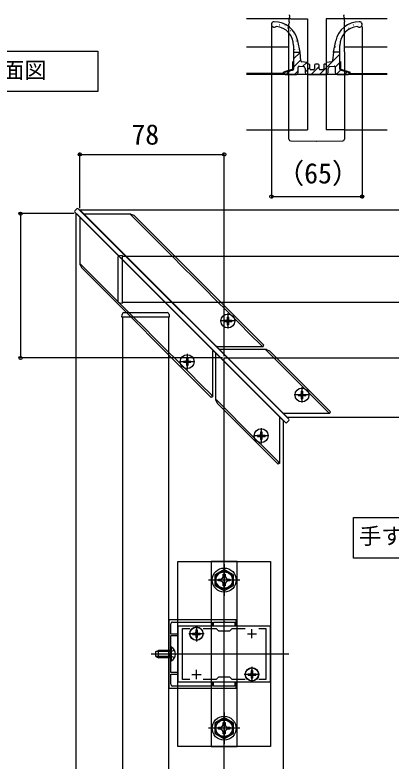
# Model space of a CAD drawing. Units: millimetres, scale not verified. Extents: x -875 to 875, y -1299 to 1291.
# Drawn here: x -36.1 to 167.2, y -919.2 to -516 of the extents above; entities that cross this region are included whole.
import ezdxf
from ezdxf.enums import TextEntityAlignment as Align

# ---------------------------------------------------------------- set-up
doc = ezdxf.new("R2010")
doc.units = ezdxf.units.MM
doc.header["$LTSCALE"] = 8
for name, color, linetype in [('0-1_USER1', 3, 'Continuous'), ('0-2_YKK_11', 7, 'Continuous'), ('0-3_YKK_12', 2, 'Continuous'), ('0-4_YKK_13', 4, 'Continuous'), ('0-5_YKK_D', 6, 'Continuous'), ('0-7_YSS_K', 3, 'Continuous')]:
    doc.layers.add(name, color=color, linetype=linetype)
doc.styles.add('ＭＳ ゴシック', font='')
doc.styles.get('ＭＳ ゴシック').set_extended_font_data('MS Gothic')

msp = doc.modelspace()

# ---------------------------------------------------------------- linework, layer by layer
at = {"layer": '0-1_USER1'}
for points in [[(-81.266, -549.534), (-81.266, -535.534), (8.784, -535.534), (8.784, -557.417), (-81.266, -557.417)], [(146.773, -801.611), (146.773, -787.611), (287.395, -787.611), (287.395, -809.494), (146.773, -809.494)]]:
    msp.add_lwpolyline(points, close=True, dxfattribs=at)
at = {"layer": '0-2_YKK_11'}
for p, q in [((59.5, -850.347), (64.5, -850.347)), ((62, -852.847), (62, -847.847)), ((89.5, -850.347), (94.5, -850.347)), ((92, -852.847), (92, -847.847)), ((62, -874.847), (62, -869.847)), ((92, -874.847), (92, -869.847)), ((59.5, -872.347), (64.5, -872.347)), ((89.5, -872.347), (94.5, -872.347))]:
    msp.add_line(p, q, dxfattribs=at)
for points in [[(47, -842.847), (47, -879.847), (83.5, -879.847), (83.5, -876.647), (82.7, -876.647), (82.7, -878.647), (77.458, -878.647), (77.275, -878.767), (76.725, -878.767), (76.542, -878.647), (71.3, -878.647), (71.3, -876.647), (70.5, -876.647), (70.5, -878.647), (49.1, -878.647)], [(49.1, -844.047), (70.5, -844.047), (70.5, -846.047), (71.3, -846.047), (71.3, -844.047), (76.542, -844.047), (76.725, -843.927), (77.275, -843.927), (77.458, -844.047), (82.7, -844.047), (82.7, -846.047), (83.5, -846.047), (83.5, -842.847), (47, -842.847)], [(48.1, -877.647), (48.1, -872.147), (52, -872.147), (52, -871.347), (48.1, -871.347), (48.1, -861.805), (47.98, -861.622), (47.98, -861.072), (48.1, -860.889), (48.1, -851.347), (52, -851.347), (52, -850.547), (48.1, -850.547), (48.1, -845.047)], [(58.367, -875.147), (54.5, -875.147), (54.5, -847.547), (58.367, -847.547)], [(65.633, -847.547), (72.7, -847.547), (74, -848.847), (80, -848.847), (81.3, -847.547), (88.367, -847.547)], [(95.633, -847.547), (99.5, -847.547), (99.5, -875.147), (95.633, -875.147)], [(88.367, -875.147), (81.3, -875.147), (80, -873.847), (74, -873.847), (72.7, -875.147), (65.633, -875.147)]]:
    msp.add_lwpolyline(points, dxfattribs=at)
msp.add_lwpolyline([(52, -876.347), (102, -876.347), (102, -846.347), (52, -846.347)], close=True, dxfattribs=at)
for centre, start, end in [((49.1, -845.047), 90.00001, 179.99999), ((49.1, -877.647), 180.00001, 269.99999)]:
    msp.add_arc(centre, 1, start, end, dxfattribs=at)
at = {"layer": '0-3_YKK_12'}
for p, q in [((112.911, -518.132), (89, -518.132)), ((112.911, -518.132), (122, -518.132)), ((122, -518.132), (122, -578.132)), ((132, -518.132), (132, -578.132)), ((141.089, -518.132), (132, -518.132)), ((165, -518.132), (141.089, -518.132)), ((89, -533.132), (112.116, -533.132)), ((141.884, -533.132), (165, -533.132)), ((89, -578.132), (112, -578.132)), ((112, -578.132), (122, -578.132)), ((142, -578.132), (132, -578.132)), ((142, -578.132), (165, -578.132)), ((-3, -1096.347), (-3, -623.347)), ((-3, -623.347), (109, -735.347)), ((-1, -621.347), (111, -733.347)), ((109, -1096.347), (109, -735.347)), ((112, -861.347), (42, -861.347))]:
    msp.add_line(p, q, dxfattribs=at)
for points in [[(-1, -621.347), (462, -621.347), (474.5, -621.347)], [(111, -733.347), (462, -733.347), (474.5, -733.347)]]:
    msp.add_lwpolyline(points, dxfattribs=at)
for points in [[(22, -646.347), (472, -646.347), (472, -671.347), (22, -671.347)], [(47, -679.347), (22, -679.347), (22, -1076.347), (47, -1076.347)]]:
    msp.add_lwpolyline(points, close=True, dxfattribs=at)
at = {"layer": '0-4_YKK_13'}
for p, q in [((105.168, -519.957), (105.218, -519.957)), ((112.07, -519.762), (112, -520.909)), ((112.282, -516.297), (112.212, -517.44)), ((141.788, -517.44), (141.718, -516.297)), ((142, -520.909), (141.93, -519.762)), ((147.728, -519.957), (147.778, -519.957)), ((150.768, -519.957), (150.818, -519.957)), ((103.491, -522.085), (103.501, -522.082)), ((103.743, -521.332), (103.793, -521.332)), ((106.611, -520.981), (106.621, -520.977)), ((106.783, -521.332), (106.833, -521.332)), ((108.208, -522.947), (108.258, -522.947)), ((109.823, -521.332), (109.873, -521.332)), ((110.001, -522.621), (110.01, -522.618)), ((110.292, -522.098), (110.375, -522.043)), ((111.248, -522.947), (111.298, -522.947)), ((112, -535.903), (112, -520.909)), ((113.767, -524.129), (113.776, -524.125)), ((141.648, -522.947), (141.698, -522.947)), ((141.948, -522.672), (141.957, -522.669)), ((142, -535.903), (142, -520.909)), ((144.178, -523.176), (144.261, -523.121)), ((144.688, -522.947), (144.738, -522.947)), ((144.691, -521.701), (144.7, -521.697)), ((146.303, -521.332), (146.353, -521.332)), ((146.867, -521.396), (146.95, -521.341)), ((147.811, -520.596), (147.821, -520.592)), ((149.343, -521.332), (149.393, -521.332)), ((112.863, -524.322), (112.913, -524.322)), ((114.21, -527.34), (114.293, -527.285)), ((114.288, -525.937), (114.338, -525.937)), ((114.366, -526.758), (114.375, -526.754)), ((115.903, -527.312), (115.904, -527.312)), ((138.49, -526.94), (138.574, -526.885)), ((139.804, -526.272), (139.813, -526.269)), ((140.223, -524.322), (140.273, -524.322)), ((140.223, -527.312), (140.273, -527.312)), ((141.648, -525.937), (141.698, -525.937)), ((143.263, -524.322), (143.313, -524.322)), ((114.288, -528.927), (114.338, -528.927)), ((115.342, -529.253), (115.351, -529.25)), ((115.903, -530.302), (115.953, -530.302)), ((115.988, -531.865), (115.997, -531.862)), ((116.015, -530.063), (116.098, -530.008)), ((118.011, -536.132), (116.74, -529.926)), ((135.989, -536.132), (137.26, -529.926)), ((137.183, -530.302), (137.233, -530.302)), ((137.606, -531.443), (137.689, -531.388)), ((137.66, -529.873), (137.669, -529.869)), ((138.608, -528.927), (138.658, -528.927)), ((138.608, -531.917), (138.658, -531.917)), ((112, -535.903), (112, -535.99)), ((112, -535.992), (112, -535.99)), ((112, -536.162), (112, -535.992)), ((112, -583.079), (112, -536.162)), ((114.5, -536.132), (118.011, -536.132)), ((114.5, -539.706), (118.016, -536.19)), ((115.13, -534.566), (115.214, -534.511)), ((115.903, -533.292), (115.953, -533.292)), ((116.586, -534.494), (116.596, -534.491)), ((117.328, -534.907), (117.378, -534.907)), ((118.461, -540.826), (118.011, -536.132)), ((135.989, -536.132), (135.539, -540.826)), ((135.985, -536.182), (136.034, -536.132)), ((139.5, -536.132), (135.989, -536.132)), ((136.114, -536.102), (136.124, -536.098)), ((136.722, -535.947), (136.805, -535.891)), ((137.183, -533.292), (137.233, -533.292)), ((138.258, -532.501), (138.268, -532.498)), ((138.608, -534.907), (138.658, -534.907)), ((139.234, -534.997), (139.244, -534.993)), ((142, -535.903), (142, -535.99)), ((142, -535.99), (142, -535.992)), ((142, -535.992), (142, -536.162)), ((142, -536.162), (142, -583.079)), ((114.5, -544.196), (118.409, -540.286)), ((128.524, -548.132), (139.5, -537.156)), ((114, -545.27), (114, -541.132)), ((114.5, -544.152), (114.5, -545.27)), ((117, -547.132), (117, -544.151)), ((117.555, -543.654), (119.86, -543.91)), ((121.734, -541.602), (118.902, -541.275)), ((119.335, -543.851), (121.6, -541.586)), ((122, -542.332), (122, -541.9)), ((122.95, -542.632), (122.3, -542.632)), ((123.25, -545.132), (123.25, -542.932)), ((124.034, -548.132), (128.25, -543.916)), ((125.75, -543.132), (125.75, -545.132)), ((127.75, -542.632), (126.25, -542.632)), ((128.25, -545.132), (128.25, -543.132)), ((130.75, -542.932), (130.75, -545.132)), ((131.7, -542.632), (131.05, -542.632)), ((132, -541.9), (132, -542.332)), ((135.098, -541.275), (132.266, -541.602)), ((134.14, -543.91), (136.445, -543.654)), ((137, -544.147), (139.5, -541.647)), ((137, -544.151), (137, -547.132)), ((139.5, -545.27), (139.5, -544.152)), ((140, -545.27), (140, -541.132)), ((109, -547.632), (89, -547.632)), ((114, -545.27), (109, -546.907)), ((109, -547.632), (109, -546.907)), ((114.156, -545.745), (109.844, -547.157)), ((110, -548.132), (116, -548.132)), ((110.564, -548.132), (112.364, -546.332)), ((115.054, -548.132), (117, -546.186)), ((120.75, -546.926), (123.25, -544.426)), ((120.75, -544.904), (120.75, -547.132)), ((121.75, -548.132), (132.25, -548.132)), ((125.25, -545.632), (123.75, -545.632)), ((130.25, -545.632), (128.75, -545.632)), ((133.25, -547.132), (133.25, -544.904)), ((137.592, -548.045), (139.88, -545.757)), ((138, -548.132), (144, -548.132)), ((144.156, -547.157), (139.844, -545.745)), ((140, -545.27), (145, -546.907)), ((141.995, -548.132), (143.262, -546.864)), ((145, -547.632), (145, -546.907)), ((145, -547.632), (165, -547.632)), ((112.996, -584.079), (126.963, -584.136)), ((126.952, -584.123), (127.048, -584.123)), ((127.037, -584.136), (141.004, -584.079)), ((-3.646, -621.761), (-2.586, -620.7)), ((-1.879, -620.7), (-0.114, -622.465)), ((-1.882, -624.233), (-3.646, -622.468)), ((108.521, -734.635), (-1.882, -624.233)), ((-0.114, -622.465), (110.289, -732.868)), ((26.484, -623.547), (0.968, -623.547)), ((26.579, -623.586), (26.484, -623.547)), ((26.579, -623.586), (28.191, -624.254)), ((98.325, -694.388), (28.191, -624.254)), ((19.5, -647.14), (19.5, -647.44)), ((19.5, -647.44), (19.5, -670.254)), ((22, -646.047), (20.439, -646.142)), ((22, -671.647), (22, -646.047)), ((-0.761, -650.925), (-0.093, -652.538)), ((70.041, -722.672), (-0.093, -652.538)), ((19.5, -670.254), (19.5, -670.553)), ((20.439, -671.551), (22, -671.647)), ((22.794, -676.847), (23.093, -676.847)), ((23.093, -676.847), (45.907, -676.847)), ((45.907, -676.847), (46.206, -676.847)), ((79, -677.197), (79, -685.497)), ((21.7, -679.347), (21.795, -677.786)), ((47.3, -679.347), (21.7, -679.347)), ((47.205, -677.786), (47.3, -679.347)), ((83.15, -681.347), (74.85, -681.347)), ((76.95, -680.997), (76.95, -681.697)), ((76.95, -680.997), (78.15, -680.997)), ((78.65, -679.297), (79.35, -679.297)), ((78.65, -679.297), (78.65, -680.497)), ((79.35, -679.297), (79.35, -680.497)), ((79.85, -680.997), (81.05, -680.997)), ((81.05, -680.997), (81.05, -681.697)), ((76.95, -681.697), (78.15, -681.697)), ((78.65, -682.197), (78.65, -683.397)), ((78.65, -683.397), (79.35, -683.397)), ((79.35, -682.197), (79.35, -683.397)), ((79.85, -681.697), (81.05, -681.697)), ((73.243, -695.097), (98.035, -695.097)), ((99.735, -696.797), (74.218, -696.797)), ((98.043, -695.08), (98.325, -694.388)), ((99.846, -696.843), (101.445, -697.507)), ((134.377, -730.44), (101.445, -697.507)), ((56.65, -701.297), (57.35, -701.297)), ((56.65, -701.297), (56.65, -702.497)), ((57, -699.197), (57, -707.497)), ((57.35, -701.297), (57.35, -702.497)), ((70.751, -697.589), (70.751, -722.382)), ((72.45, -724.082), (72.45, -698.565)), ((61.15, -703.347), (52.85, -703.347)), ((54.95, -702.997), (54.95, -703.697)), ((54.95, -702.997), (56.15, -702.997)), ((54.95, -703.697), (56.15, -703.697)), ((56.65, -704.197), (56.65, -705.397)), ((56.65, -705.397), (57.35, -705.397)), ((57.35, -704.197), (57.35, -705.397)), ((57.85, -702.997), (59.05, -702.997)), ((57.85, -703.697), (59.05, -703.697)), ((59.05, -702.997), (59.05, -703.697)), ((119, -717.197), (119, -725.497)), ((123.15, -721.347), (114.85, -721.347)), ((116.95, -720.997), (116.95, -721.697)), ((116.95, -720.997), (118.15, -720.997)), ((116.95, -721.697), (118.15, -721.697)), ((118.65, -719.297), (119.35, -719.297)), ((118.65, -719.297), (118.65, -720.497)), ((119.35, -719.297), (119.35, -720.497)), ((119.85, -720.997), (121.05, -720.997)), ((119.85, -721.697), (121.05, -721.697)), ((121.05, -720.997), (121.05, -721.697)), ((70.733, -722.39), (70.041, -722.672)), ((72.496, -724.193), (73.16, -725.791)), ((118.65, -722.197), (118.65, -723.397)), ((118.65, -723.397), (119.35, -723.397)), ((119.35, -722.197), (119.35, -723.397)), ((110.289, -732.868), (111.914, -734.493)), ((134.091, -731.13), (134.377, -730.44)), ((110.146, -736.261), (108.521, -734.635)), ((111.914, -735.2), (110.854, -736.261)), ((96.65, -741.297), (97.35, -741.297)), ((96.65, -741.297), (96.65, -742.497)), ((97, -739.197), (97, -747.497)), ((97.35, -741.297), (97.35, -742.497)), ((101.15, -743.347), (92.85, -743.347)), ((94.95, -742.997), (94.95, -743.697)), ((94.95, -742.997), (96.15, -742.997)), ((94.95, -743.697), (96.15, -743.697)), ((96.65, -744.197), (96.65, -745.397)), ((96.65, -745.397), (97.35, -745.397)), ((97.35, -744.197), (97.35, -745.397)), ((97.85, -742.997), (99.05, -742.997)), ((97.85, -743.697), (99.05, -743.697)), ((99.05, -742.997), (99.05, -743.697)), ((77, -812.847), (77, -829.847)), ((76.477, -819.493), (76.499, -818.247)), ((85.5, -821.347), (68.5, -821.347)), ((62, -846.197), (62, -854.497)), ((66.15, -850.347), (57.85, -850.347)), ((59.95, -849.997), (59.95, -850.697)), ((59.95, -849.997), (61.15, -849.997)), ((59.95, -850.697), (61.15, -850.697)), ((61.65, -848.297), (62.35, -848.297)), ((61.65, -848.297), (61.65, -849.497)), ((62.35, -848.297), (62.35, -849.497)), ((62.85, -849.997), (64.05, -849.997)), ((62.85, -850.697), (64.05, -850.697)), ((64.05, -849.997), (64.05, -850.697)), ((61.65, -851.197), (61.65, -852.397)), ((61.65, -852.397), (62.35, -852.397)), ((62.35, -851.197), (62.35, -852.397)), ((48.1, -865.097), (48.1, -857.597)), ((53.1, -861.347), (37.6, -861.347)), ((40.1, -860.047), (41.5, -859.347)), ((40.1, -862.647), (40.1, -860.047)), ((40.1, -862.647), (41.5, -863.347)), ((48.1, -860.001), (40.191, -860.001)), ((48.1, -862.692), (40.191, -862.692)), ((48.1, -859.347), (41.5, -859.347)), ((48.609, -865.097), (48.1, -865.097)), ((91.65, -870.297), (92.35, -870.297)), ((91.65, -870.297), (91.65, -871.497)), ((92, -868.197), (92, -876.497)), ((92.35, -870.297), (92.35, -871.497)), ((96.15, -872.347), (87.85, -872.347)), ((89.95, -871.997), (89.95, -872.697)), ((89.95, -871.997), (91.15, -871.997)), ((89.95, -872.697), (91.15, -872.697)), ((91.65, -873.197), (91.65, -874.397)), ((91.65, -874.397), (92.35, -874.397)), ((92.35, -873.197), (92.35, -874.397)), ((92.85, -871.997), (94.05, -871.997)), ((92.85, -872.697), (94.05, -872.697)), ((94.05, -871.997), (94.05, -872.697)), ((76.959, -892.918), (76.959, -909.918)), ((76.436, -899.564), (76.458, -898.318)), ((85.459, -901.418), (68.459, -901.418))]:
    msp.add_line(p, q, dxfattribs=at)
for points in [[(112.282, -516.297), (112.297, -516.047), (112.302, -515.964)], [(141.698, -515.964), (141.703, -516.047), (141.718, -516.297)], [(112.07, -519.762), (112.098, -519.309), (112.125, -518.867), (112.151, -518.449), (112.174, -518.068), (112.194, -517.739), (112.21, -517.47), (112.212, -517.44)], [(141.788, -517.44), (141.79, -517.47), (141.806, -517.739), (141.826, -518.068), (141.849, -518.449), (141.875, -518.867), (141.902, -519.309), (141.93, -519.762)], [(114.5, -532.513), (114.5, -536.132), (114.5, -543.113)], [(139.5, -543.113), (139.5, -536.132), (139.5, -532.513)], [(26.606, -624.048), (26.511, -623.935), (26.463, -623.842), (26.447, -623.766), (26.458, -623.698), (26.5, -623.635), (26.579, -623.586)], [(26.606, -624.048), (31.092, -628.538), (35.142, -632.592), (38.754, -636.208), (41.93, -639.387), (45.06, -642.52), (49.018, -646.482), (54.914, -652.384), (60.413, -657.888), (66.266, -663.746), (72.552, -670.038), (78.558, -676.05), (84.857, -682.356), (91.092, -688.597), (97.123, -694.634)], [(-0.761, -650.925), (-0.8, -650.831), (-0.8, -625.315)], [(-0.299, -650.953), (-0.412, -650.858), (-0.505, -650.81), (-0.581, -650.794), (-0.648, -650.804), (-0.711, -650.847), (-0.761, -650.925)], [(-0.299, -650.953), (4.192, -655.439), (8.245, -659.488), (11.861, -663.101), (15.04, -666.277), (18.173, -669.407), (22.135, -673.365), (28.037, -679.261), (33.541, -684.76), (39.399, -690.612), (45.692, -696.898), (51.703, -702.904), (58.009, -709.204), (64.25, -715.439), (70.287, -721.47)], [(99.877, -697.335), (99.778, -697.216), (99.728, -697.119), (99.712, -697.039), (99.722, -696.966), (99.765, -696.899), (99.846, -696.843)], [(99.877, -697.335), (106.679, -704.143), (113.299, -710.77), (119.953, -717.43), (126.658, -724.142), (133.212, -730.701)], [(72.988, -724.224), (72.869, -724.125), (72.772, -724.075), (72.692, -724.059), (72.62, -724.069), (72.552, -724.111), (72.496, -724.193)], [(72.988, -724.224), (79.797, -731.026), (86.423, -737.646), (93.083, -744.3), (99.795, -751.005), (106.354, -757.559)], [(106.783, -758.438), (106.093, -758.724), (73.16, -725.791)], [(106.8, -733.639), (106.8, -758.431), (106.783, -758.438)], [(109.292, -731.147), (134.084, -731.147), (134.091, -731.13)], [(76.499, -818.247), (77.501, -818.247), (77.523, -819.493)], [(75.146, -821.87), (73.9, -821.848), (73.9, -820.845), (75.146, -820.824)], [(75.146, -820.824), (76.015, -820.362), (76.477, -819.493)], [(76.477, -823.2), (76.015, -822.332), (75.146, -821.87)], [(77.523, -819.493), (77.985, -820.362), (78.854, -820.824)], [(78.854, -821.87), (77.985, -822.332), (77.523, -823.2)], [(78.854, -820.824), (80.1, -820.845), (80.1, -821.848), (78.854, -821.87)], [(77.523, -823.2), (77.501, -824.447), (76.499, -824.447), (76.477, -823.2)], [(48.609, -865.097), (48.609, -857.597), (48.1, -857.597)], [(48.1, -863.347), (41.5, -863.347), (41.5, -859.347)], [(50.109, -859.297), (48.254, -860.202), (47.645, -861.347)], [(50.109, -863.397), (48.254, -862.492), (47.645, -861.347)], [(76.458, -898.318), (77.46, -898.318), (77.482, -899.564)], [(75.105, -901.941), (73.859, -901.919), (73.859, -900.916), (75.105, -900.895)], [(75.105, -900.895), (75.974, -900.433), (76.436, -899.564)], [(76.436, -903.271), (75.974, -902.403), (75.105, -901.941)], [(77.482, -899.564), (77.944, -900.433), (78.813, -900.895)], [(78.813, -901.941), (77.944, -902.403), (77.482, -903.271)], [(78.813, -900.895), (80.059, -900.916), (80.059, -901.919), (78.813, -901.941)], [(77.482, -903.271), (77.46, -904.518), (76.458, -904.518), (76.436, -903.271)]]:
    msp.add_lwpolyline(points, dxfattribs=at)
for points in [[(52, -811.347), (102, -811.347), (102, -911.347), (52, -911.347)], [(84, -911.347), (84, -811.347), (70, -811.347), (70, -911.347)], [(82, -818.46), (77, -815.573), (72, -818.46), (72, -824.234), (77, -827.12), (82, -824.234)], [(81.959, -898.531), (76.959, -895.644), (71.959, -898.531), (71.959, -904.304), (76.959, -907.191), (81.959, -904.304)]]:
    msp.add_lwpolyline(points, close=True, dxfattribs=at)
for centre, radius in [((79, -681.347), 3.75), ((57, -703.347), 3.75), ((119, -721.347), 3.75), ((97, -743.347), 3.75), ((77, -821.347), 6.5), ((77, -821.347), 4.907), ((77, -821.347), 4.432), ((62, -850.347), 3.65), ((62, -850.347), 3.5), ((92, -872.347), 3.65), ((92, -872.347), 3.5), ((76.959, -901.418), 6.5), ((76.959, -901.418), 4.907), ((76.959, -901.418), 4.432)]:
    msp.add_circle(centre, radius, dxfattribs=at)
for centre, radius, start, end in [((104, -521.132), 1.5, 90, 315.33998), ((104.11, -532.527), 12.895, 11.63289, 90.48953), ((149.89, -532.527), 12.895, 89.51047, 168.36711), ((150, -521.132), 1.5, 224.66002, 90), ((104.114, -532.528), 10.386, 0.08527, 84.73769), ((149.886, -532.528), 10.386, 95.26231, 179.91473), ((114.8, -543.113), 0.3, 180, 240), ((114.8, -544.152), 0.3, 120, 180), ((114.5, -543.632), 0.3, 300, 60), ((117.5, -544.151), 0.5, 83.65981, 180), ((118.959, -540.779), 0.5, 185.48532, 263.42801), ((119.75, -544.904), 1, 0, 83.65981), ((121.7, -541.9), 0.3, 0, 83.42801), ((122.3, -542.332), 0.3, 180, 270), ((122.95, -542.932), 0.3, 0, 90), ((126.25, -543.132), 0.5, 90, 180), ((127.75, -543.132), 0.5, 0, 90), ((131.05, -542.932), 0.3, 90, 180), ((131.7, -542.332), 0.3, 270, 360), ((132.3, -541.9), 0.3, 96.57199, 180), ((134.25, -544.904), 1, 96.34019, 180), ((135.041, -540.779), 0.5, 276.57199, 354.51468), ((136.5, -544.151), 0.5, 0, 96.34019), ((139.5, -543.632), 0.3, 120, 240), ((139.2, -543.113), 0.3, 300, 0), ((139.2, -544.152), 0.3, 0, 60), ((110, -547.632), 0.5, 108.13494, 270), ((114, -545.27), 0.5, 288.13494, 0), ((116, -547.132), 1, 270, 0), ((121.75, -547.132), 1, 180, 270), ((123.75, -545.132), 0.5, 180, 270), ((125.25, -545.132), 0.5, 270, 0), ((128.75, -545.132), 0.5, 180, 270), ((130.25, -545.132), 0.5, 270, 0), ((132.25, -547.132), 1, 270, 0), ((138, -547.132), 1, 180, 270), ((140, -545.27), 0.5, 180, 251.86506), ((144, -547.632), 0.5, 270, 71.86506), ((113, -583.079), 1, 180, 269.76681), ((141, -583.079), 1, 270.23319, 0), ((-2.232, -621.054), 0.5, 45, 135), ((-3.293, -622.115), 0.5, 135, 225), ((20.5, -647.14), 1, 93.5, 180), ((20.5, -670.553), 1, 180, 266.5), ((22.794, -677.847), 1, 90, 176.5), ((46.206, -677.847), 1, 3.5, 90), ((78.15, -680.497), 0.5, 270, 0), ((79.85, -680.497), 0.5, 180, 270), ((78.15, -682.197), 0.5, 0, 90), ((79.85, -682.197), 0.5, 90, 180), ((71.05, -697.589), 0.3, 45.07555, 180.06096), ((73.242, -695.397), 0.3, 89.93904, 224.92445), ((98.307, -693.366), 1.734, 226.96533, 261.25273), ((56.15, -702.497), 0.5, 270, 0), ((56.15, -704.197), 0.5, 0, 90), ((57.85, -702.497), 0.5, 180, 270), ((57.85, -704.197), 0.5, 90, 180), ((69.019, -722.653), 1.734, 8.74727, 43.03467), ((118.15, -720.497), 0.5, 270, 0), ((118.15, -722.197), 0.5, 0, 90), ((119.85, -720.497), 0.5, 180, 270), ((119.85, -722.197), 0.5, 90, 180), ((107.1, -733.639), 0.3, 45, 180), ((109.292, -731.447), 0.3, 90, 225), ((134.346, -729.49), 1.66, 226.87009, 261.15791), ((110.5, -735.907), 0.5, 225, 315), ((111.561, -734.847), 0.5, 315, 45), ((96.15, -742.497), 0.5, 270, 0), ((96.15, -744.197), 0.5, 0, 90), ((97.85, -742.497), 0.5, 180, 270), ((97.85, -744.197), 0.5, 90, 180), ((105.143, -758.693), 1.66, 8.84209, 43.12991), ((61.15, -849.497), 0.5, 270, 0), ((61.15, -851.197), 0.5, 0, 90), ((62.85, -849.497), 0.5, 180, 270), ((62.85, -851.197), 0.5, 90, 180), ((46.073, -861.347), 4.527, 304.06671, 55.93329), ((91.15, -871.497), 0.5, 270, 0), ((91.15, -873.197), 0.5, 0, 90), ((92.85, -871.497), 0.5, 180, 270), ((92.85, -873.197), 0.5, 90, 180)]:
    msp.add_arc(centre, radius, start, end, dxfattribs=at)
for centre, major_axis, ratio, start_param, end_param in [((98.242, -694.597), (0.207, 0.5), 0.00632, 3.1389747, 3.4071247), ((100.942, -697.297), (1.207, -0.5), 0.001084, 2.7087166, 3.1442106), ((70.251, -722.589), (0.5, 0.207), 0.00632, 6.0176533, 6.2858033), ((72.95, -725.289), (-0.5, 1.207), 0.001084, 6.2805673, 6.7160613)]:
    msp.add_ellipse(centre, major_axis=major_axis, ratio=ratio, start_param=start_param, end_param=end_param, dxfattribs=at)
at = {"layer": '0-5_YKK_D'}
for p, q in [((102.5, -522.132), (102.5, -615.123)), ((151.5, -522.132), (151.5, -615.123)), ((-1, -620.347), (-1, -590.347)), ((-1, -591.347), (77, -591.347)), ((77, -700.347), (77, -590.347)), ((102.5, -614.123), (151.5, -614.123)), ((-4, -623.347), (-34, -623.347)), ((-33, -623.347), (-33, -701.347)), ((76, -701.347), (-34, -701.347))]:
    msp.add_line(p, q, dxfattribs=at)
for centre in [(-1, -591.347), (77, -591.347), (102.5, -614.123), (151.5, -614.123), (-33, -623.347), (-33, -701.347)]:
    msp.add_circle(centre, 0.875, dxfattribs=at)
at = {"layer": '0-7_YSS_K'}
for p, q in [((165, -548.132), (89, -548.132)), ((122, -548.132), (132, -548.132)), ((77, -1244.347), (77, -701.347)), ((77, -701.347), (530, -701.347))]:
    msp.add_line(p, q, dxfattribs=at)

# ---------------------------------------------------------------- texts
at = {"layer": '0-1_USER1', "style": 'ＭＳ ゴシック'}
for s, p in [('笠木平面図', (-79.023, -552.836)), ('手すり笠木平面図', (149.841, -804.632))]:
    msp.add_text(s, height=8.798, dxfattribs=at).set_placement(p, align=Align.BOTTOM_LEFT)
at = {"layer": '0-5_YKK_D', "style": 'ＭＳ ゴシック'}
for s, p in [('78', (26.878, -589.347)), ('（65）', (105.224, -610.333))]:
    msp.add_text(s, height=11, dxfattribs=at).set_placement(p, align=Align.BOTTOM_LEFT)

doc.saveas('drawing.dxf')
